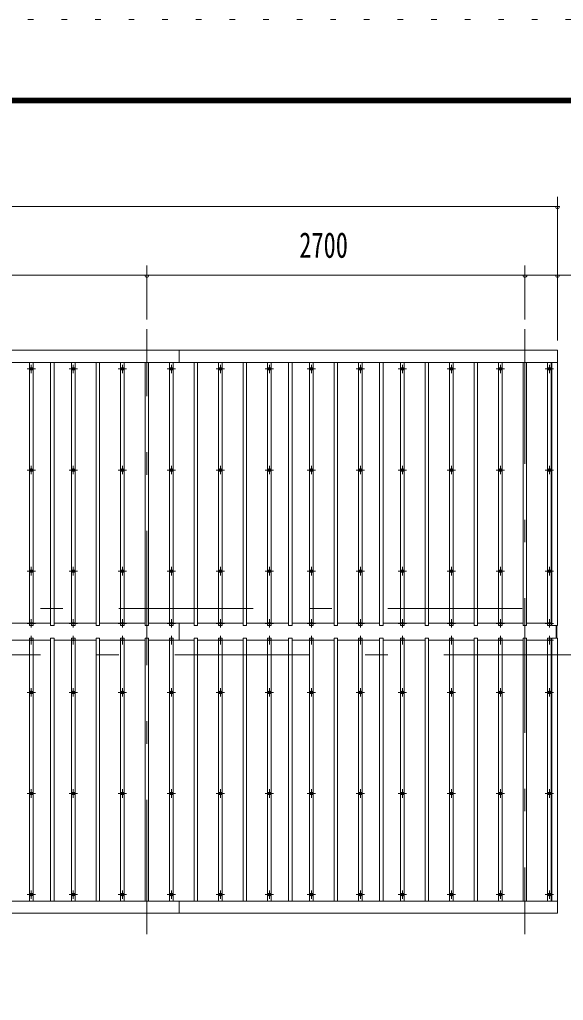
# Model space of a CAD drawing. Units: millimetres, scale not verified. Extents: x -31547 to 31550, y -14700 to 14700.
# Drawn here: x -489 to 3394, y 7701 to 14700 of the extents above; entities that cross this region are included whole.
import ezdxf
from ezdxf.enums import TextEntityAlignment as Align

# ---------------------------------------------------------------- set-up
doc = ezdxf.new("R2010")
doc.units = ezdxf.units.MM
doc.header["$LTSCALE"] = 80
doc.linetypes.add('USER3', pattern=[24, 12, -5, 2, -5])
doc.linetypes.add('USER4', pattern=[3, 0.5, -2.5])
for name, color, linetype, lineweight in [('0-2_1-07BOLD', 7, 'Continuous', 18), ('0-3_1-27CENTER', 3, 'USER3', 18), ('0-4_1-47THIN', 4, 'Continuous', 18), ('0-5_1-57DIM', 3, 'Continuous', 18), ('0-C_F-F1PAPER', 5, 'Continuous', 18), ('0-D_F-E_J_ADD', 5, 'USER4', 18)]:
    doc.layers.add(name, color=color, linetype=linetype, lineweight=lineweight)
doc.styles.add('ＭＳ ゴシック', font='')
doc.styles.get('ＭＳ ゴシック').set_extended_font_data('MS Gothic')

msp = doc.modelspace()

# ---------------------------------------------------------------- linework, layer by layer
at = {"layer": '0-2_1-07BOLD'}
for p, q in [((649.41, 12340.54), (649.41, 12253.1)), ((3352.4, 12253.1), (-7313.6, 12253.1)), ((649.41, 10392.03), (649.41, 10271.05)), ((3342.41, 10286.06), (3342.41, 10377.02)), ((3347.4, 10377.02), (3347.4, 10286.06)), ((-7313.6, 8409.98), (3352.4, 8409.98)), ((649.41, 8409.98), (649.41, 8322.54))]:
    msp.add_line(p, q, dxfattribs=at)
for points in [[(-7313.6, 10377.02), (-7313.6, 12340.54), (3352.4, 12340.54), (3352.4, 10377.02), (3312.4, 10377.02), (3312.4, 12253.1)], [(3312.4, 8409.98), (3312.4, 10286.06), (3352.4, 10286.06), (3352.4, 8322.54), (-7313.6, 8322.54)]]:
    msp.add_lwpolyline(points, dxfattribs=at)
for centre in [(-405.59, 12207.36), (-105.59, 12207.36), (244.41, 12207.36), (594.4, 12207.36), (944.41, 12207.36), (1294.41, 12207.36), (1594.41, 12207.36), (1944.4, 12207.36), (2244.41, 12207.36), (2594.41, 12207.36), (2944.41, 12207.36), (3294.41, 12207.36), (-405.59, 11485.7), (-105.59, 11485.7), (244.41, 11485.7), (594.4, 11485.7), (944.41, 11485.7), (1294.41, 11485.7), (1594.41, 11485.7), (1944.4, 11485.7), (2244.41, 11485.7), (2594.41, 11485.7), (2944.41, 11485.7), (3294.41, 11485.7), (-405.59, 10764.04), (-105.59, 10764.04), (244.41, 10764.04), (594.4, 10764.04), (944.41, 10764.04), (1294.41, 10764.04), (1594.41, 10764.04), (1944.4, 10764.04), (2244.41, 10764.04), (2594.41, 10764.04), (2944.41, 10764.04), (3294.41, 10764.04), (-405.59, 9899.04), (-105.59, 9899.04), (244.41, 9899.04), (594.4, 9899.04), (944.41, 9899.04), (1294.41, 9899.04), (1594.41, 9899.04), (1944.4, 9899.04), (2244.41, 9899.04), (2594.41, 9899.04), (2944.41, 9899.04), (3294.41, 9899.04), (-405.59, 9177.38), (-105.59, 9177.38), (244.41, 9177.38), (594.4, 9177.38), (944.41, 9177.38), (1294.41, 9177.38), (1594.41, 9177.38), (1944.4, 9177.38), (2244.41, 9177.38), (2594.41, 9177.38), (2944.41, 9177.38), (3294.41, 9177.38), (-405.59, 8455.72), (-105.59, 8455.72), (244.41, 8455.72), (594.4, 8455.72), (944.41, 8455.72), (1294.41, 8455.72), (1594.41, 8455.72), (1944.4, 8455.72), (2244.41, 8455.72), (2594.41, 8455.72), (2944.41, 8455.72), (3294.41, 8455.72)]:
    msp.add_circle(centre, 10, dxfattribs=at)
for centre, start, end in [((-405.59, 10380.99), 46.3961, 133.6039), ((-405.59, 10401.99), 226.39838, 313.60162), ((-105.59, 10380.99), 46.3961, 133.6039), ((-105.59, 10401.99), 226.39838, 313.60162), ((244.41, 10380.99), 46.3961, 133.6039), ((244.41, 10401.99), 226.39838, 313.60162), ((594.4, 10380.99), 46.3961, 133.6039), ((594.4, 10401.99), 226.39838, 313.60162), ((944.41, 10380.99), 46.3961, 133.6039), ((944.41, 10401.99), 226.39838, 313.60162), ((1294.41, 10380.99), 46.3961, 133.6039), ((1294.41, 10401.99), 226.39838, 313.60162), ((1594.41, 10380.99), 46.3961, 133.6039), ((1594.41, 10401.99), 226.39838, 313.60162), ((1944.4, 10380.99), 46.3961, 133.6039), ((1944.4, 10401.99), 226.39838, 313.60162), ((2244.41, 10380.99), 46.3961, 133.6039), ((2244.41, 10401.99), 226.39838, 313.60162), ((2594.41, 10380.99), 46.3961, 133.6039), ((2594.41, 10401.99), 226.39838, 313.60162), ((2944.41, 10380.99), 46.3961, 133.6039), ((2944.41, 10401.99), 226.39838, 313.60162), ((3294.41, 10380.99), 46.3961, 133.6039), ((3294.41, 10401.99), 226.39838, 313.60162), ((-405.59, 10261.09), 46.39838, 133.60162), ((-405.59, 10282.09), 226.3961, 313.6039), ((-105.59, 10261.09), 46.39838, 133.60162), ((-105.59, 10282.09), 226.3961, 313.6039), ((244.41, 10261.09), 46.39838, 133.60162), ((244.41, 10282.09), 226.3961, 313.6039), ((594.4, 10261.09), 46.39838, 133.60162), ((594.4, 10282.09), 226.3961, 313.6039), ((944.41, 10261.09), 46.39838, 133.60162), ((944.41, 10282.09), 226.3961, 313.6039), ((1294.41, 10261.09), 46.39838, 133.60162), ((1294.41, 10282.09), 226.3961, 313.6039), ((1594.41, 10261.09), 46.39838, 133.60162), ((1594.41, 10282.09), 226.3961, 313.6039), ((1944.4, 10261.09), 46.39838, 133.60162), ((1944.4, 10282.09), 226.3961, 313.6039), ((2244.41, 10261.09), 46.39838, 133.60162), ((2244.41, 10282.09), 226.3961, 313.6039), ((2594.41, 10261.09), 46.39838, 133.60162), ((2594.41, 10282.09), 226.3961, 313.6039), ((2944.41, 10261.09), 46.39838, 133.60162), ((2944.41, 10282.09), 226.3961, 313.6039), ((3294.41, 10261.09), 46.39838, 133.60162), ((3294.41, 10282.09), 226.3961, 313.6039)]:
    msp.add_arc(centre, 14.5, start, end, dxfattribs=at)
at = {"layer": '0-3_1-27CENTER'}
for p, q in [((419.41, 8172.54), (419.41, 12490.54)), ((3119.41, 12490.54), (3119.41, 8172.54)), ((-435.6, 12207.36), (-375.59, 12207.36)), ((-405.59, 12177.37), (-405.59, 12237.37)), ((-135.59, 12207.36), (-75.59, 12207.36)), ((-105.59, 12177.37), (-105.59, 12237.37)), ((214.4, 12207.36), (274.41, 12207.36)), ((244.41, 12177.37), (244.41, 12237.37)), ((564.41, 12207.36), (624.41, 12207.36)), ((594.4, 12237.37), (594.4, 12177.37)), ((914.41, 12207.36), (974.41, 12207.36)), ((944.41, 12177.37), (944.41, 12237.37)), ((1264.41, 12207.36), (1324.4, 12207.36)), ((1294.41, 12177.37), (1294.41, 12237.37)), ((1564.41, 12207.36), (1624.41, 12207.36)), ((1594.41, 12237.37), (1594.41, 12177.37)), ((1914.41, 12207.36), (1974.41, 12207.36)), ((1944.4, 12177.37), (1944.4, 12237.37)), ((2214.41, 12207.36), (2274.4, 12207.36)), ((2244.41, 12177.37), (2244.41, 12237.37)), ((2564.41, 12207.36), (2624.41, 12207.36)), ((2594.41, 12237.37), (2594.41, 12177.37)), ((2914.41, 12207.36), (2974.41, 12207.36)), ((2944.41, 12177.37), (2944.41, 12237.37)), ((3264.41, 12207.36), (3324.41, 12207.36)), ((3294.41, 12177.37), (3294.41, 12237.37)), ((-375.59, 11485.7), (-435.6, 11485.7)), ((-405.59, 11515.7), (-405.59, 11455.7)), ((-75.59, 11485.7), (-135.59, 11485.7)), ((-105.59, 11455.7), (-105.59, 11515.7)), ((274.41, 11485.7), (214.4, 11485.7)), ((244.41, 11515.7), (244.41, 11455.7)), ((624.41, 11485.7), (564.41, 11485.7)), ((594.4, 11515.7), (594.4, 11455.7)), ((974.41, 11485.7), (914.41, 11485.7)), ((944.41, 11515.7), (944.41, 11455.7)), ((1324.4, 11485.7), (1264.41, 11485.7)), ((1294.41, 11455.7), (1294.41, 11515.7)), ((1624.41, 11485.7), (1564.41, 11485.7)), ((1594.41, 11515.7), (1594.41, 11455.7)), ((1914.41, 11485.7), (1974.41, 11485.7)), ((1944.4, 11455.7), (1944.4, 11515.7)), ((2274.4, 11485.7), (2214.41, 11485.7)), ((2244.41, 11515.7), (2244.41, 11455.7)), ((2564.41, 11485.7), (2624.41, 11485.7)), ((2594.41, 11455.7), (2594.41, 11515.7)), ((2974.41, 11485.7), (2914.41, 11485.7)), ((2944.41, 11515.7), (2944.41, 11455.7)), ((3324.41, 11485.7), (3264.41, 11485.7)), ((3294.41, 11455.7), (3294.41, 11515.7)), ((-405.59, 10734.04), (-405.59, 10794.04)), ((-105.59, 10734.04), (-105.59, 10794.04)), ((244.41, 10734.04), (244.41, 10794.04)), ((594.4, 10794.04), (594.4, 10734.04)), ((944.41, 10734.04), (944.41, 10794.04)), ((1294.41, 10734.04), (1294.41, 10794.04)), ((1594.41, 10734.04), (1594.41, 10794.04)), ((1944.4, 10734.04), (1944.4, 10794.04)), ((2244.41, 10794.04), (2244.41, 10734.04)), ((2594.41, 10734.04), (2594.41, 10794.04)), ((2944.41, 10794.04), (2944.41, 10734.04)), ((3294.41, 10734.04), (3294.41, 10794.04)), ((-375.59, 10764.04), (-435.6, 10764.04)), ((-75.59, 10764.04), (-135.59, 10764.04)), ((274.41, 10764.04), (214.4, 10764.04)), ((624.41, 10764.04), (564.41, 10764.04)), ((974.41, 10764.04), (914.41, 10764.04)), ((1324.4, 10764.04), (1264.41, 10764.04)), ((1624.41, 10764.04), (1564.41, 10764.04)), ((1974.41, 10764.04), (1914.41, 10764.04)), ((2274.4, 10764.04), (2214.41, 10764.04)), ((2624.41, 10764.04), (2564.41, 10764.04)), ((2974.41, 10764.04), (2914.41, 10764.04)), ((3324.41, 10764.04), (3264.41, 10764.04)), ((-7460.59, 10496.54), (3499.41, 10496.54)), ((-435.6, 10391.49), (-375.59, 10391.49)), ((-405.59, 10361.5), (-405.59, 10421.49)), ((-75.59, 10391.49), (-135.59, 10391.49)), ((-105.59, 10361.5), (-105.59, 10421.49)), ((214.4, 10391.49), (274.41, 10391.49)), ((244.41, 10361.5), (244.41, 10421.49)), ((564.41, 10391.49), (624.41, 10391.49)), ((594.4, 10361.5), (594.4, 10421.49)), ((914.41, 10391.49), (974.41, 10391.49)), ((944.41, 10361.5), (944.41, 10421.49)), ((1324.4, 10391.49), (1264.41, 10391.49)), ((1294.41, 10361.5), (1294.41, 10421.49)), ((1564.41, 10391.49), (1624.41, 10391.49)), ((1594.41, 10361.5), (1594.41, 10421.49)), ((1914.41, 10391.49), (1974.41, 10391.49)), ((1944.4, 10361.5), (1944.4, 10421.49)), ((2214.41, 10391.49), (2274.4, 10391.49)), ((2244.41, 10361.5), (2244.41, 10421.49)), ((2564.41, 10391.49), (2624.41, 10391.49)), ((2594.41, 10361.5), (2594.41, 10421.49)), ((2914.41, 10391.49), (2974.41, 10391.49)), ((2944.41, 10361.5), (2944.41, 10421.49)), ((3324.41, 10391.49), (3264.41, 10391.49)), ((3294.41, 10361.5), (3294.41, 10421.49)), ((-405.59, 10301.59), (-405.59, 10241.59)), ((-105.59, 10241.59), (-105.59, 10301.59)), ((244.41, 10301.59), (244.41, 10241.59)), ((594.4, 10241.59), (594.4, 10301.59)), ((944.41, 10301.59), (944.41, 10241.59)), ((1294.41, 10241.59), (1294.41, 10301.59)), ((1594.41, 10301.59), (1594.41, 10241.59)), ((1944.4, 10241.59), (1944.4, 10301.59)), ((2244.41, 10301.59), (2244.41, 10241.59)), ((2594.41, 10241.59), (2594.41, 10301.59)), ((2944.41, 10301.59), (2944.41, 10241.59)), ((3294.41, 10241.59), (3294.41, 10301.59)), ((-375.59, 10271.59), (-435.6, 10271.59)), ((-135.59, 10271.59), (-75.59, 10271.59)), ((214.4, 10271.59), (274.41, 10271.59)), ((564.41, 10271.59), (624.41, 10271.59)), ((914.41, 10271.59), (974.41, 10271.59)), ((1264.41, 10271.59), (1324.4, 10271.59)), ((1564.41, 10271.59), (1624.41, 10271.59)), ((1914.41, 10271.59), (1974.41, 10271.59)), ((2274.4, 10271.59), (2214.41, 10271.59)), ((2564.41, 10271.59), (2624.41, 10271.59)), ((2914.41, 10271.59), (2974.41, 10271.59)), ((3264.41, 10271.59), (3324.41, 10271.59)), ((3499.41, 10166.54), (-7460.59, 10166.54)), ((-435.6, 9899.04), (-375.59, 9899.04)), ((-405.59, 9929.04), (-405.59, 9869.04)), ((-135.59, 9899.04), (-75.59, 9899.04)), ((-105.59, 9929.04), (-105.59, 9869.04)), ((214.4, 9899.04), (274.41, 9899.04)), ((244.41, 9929.04), (244.41, 9869.04)), ((564.41, 9899.04), (624.41, 9899.04)), ((594.4, 9869.04), (594.4, 9929.04)), ((914.41, 9899.04), (974.41, 9899.04)), ((944.41, 9929.04), (944.41, 9869.04)), ((1264.41, 9899.04), (1324.4, 9899.04)), ((1294.41, 9929.04), (1294.41, 9869.04)), ((1564.41, 9899.04), (1624.41, 9899.04)), ((1594.41, 9929.04), (1594.41, 9869.04)), ((1914.41, 9899.04), (1974.41, 9899.04)), ((1944.4, 9869.04), (1944.4, 9929.04)), ((2214.41, 9899.04), (2274.4, 9899.04)), ((2244.41, 9929.04), (2244.41, 9869.04)), ((2564.41, 9899.04), (2624.41, 9899.04)), ((2594.41, 9929.04), (2594.41, 9869.04)), ((2914.41, 9899.04), (2974.41, 9899.04)), ((2944.41, 9869.04), (2944.41, 9929.04)), ((3264.41, 9899.04), (3324.41, 9899.04)), ((3294.41, 9929.04), (3294.41, 9869.04)), ((-375.59, 9177.38), (-435.6, 9177.38)), ((-405.59, 9147.38), (-405.59, 9207.38)), ((-75.59, 9177.38), (-135.59, 9177.38)), ((-105.59, 9207.38), (-105.59, 9147.38)), ((274.41, 9177.38), (214.4, 9177.38)), ((244.41, 9147.38), (244.41, 9207.38)), ((624.41, 9177.38), (564.41, 9177.38)), ((594.4, 9147.38), (594.4, 9207.38)), ((974.41, 9177.38), (914.41, 9177.38)), ((944.41, 9147.38), (944.41, 9207.38)), ((1324.4, 9177.38), (1264.41, 9177.38)), ((1294.41, 9207.38), (1294.41, 9147.38)), ((1624.41, 9177.38), (1564.41, 9177.38)), ((1594.41, 9147.38), (1594.41, 9207.38)), ((1914.41, 9177.38), (1974.41, 9177.38)), ((1944.4, 9207.38), (1944.4, 9147.38)), ((2274.4, 9177.38), (2214.41, 9177.38)), ((2244.41, 9147.38), (2244.41, 9207.38)), ((2564.41, 9177.38), (2624.41, 9177.38)), ((2594.41, 9207.38), (2594.41, 9147.38)), ((2974.41, 9177.38), (2914.41, 9177.38)), ((2944.41, 9147.38), (2944.41, 9207.38)), ((3324.41, 9177.38), (3264.41, 9177.38)), ((3294.41, 9147.38), (3294.41, 9207.38)), ((-405.59, 8485.72), (-405.59, 8425.72)), ((-105.59, 8485.72), (-105.59, 8425.72)), ((244.41, 8485.72), (244.41, 8425.72)), ((594.4, 8485.72), (594.4, 8425.72)), ((944.41, 8425.72), (944.41, 8485.72)), ((1294.41, 8485.72), (1294.41, 8425.72)), ((1594.41, 8425.72), (1594.41, 8485.72)), ((1944.4, 8485.72), (1944.4, 8425.72)), ((2244.41, 8425.72), (2244.41, 8485.72)), ((2594.41, 8485.72), (2594.41, 8425.72)), ((2944.41, 8485.72), (2944.41, 8425.72)), ((3294.41, 8485.72), (3294.41, 8425.72)), ((-375.59, 8455.72), (-435.6, 8455.72)), ((-75.59, 8455.72), (-135.59, 8455.72)), ((274.41, 8455.72), (214.4, 8455.72)), ((624.41, 8455.72), (564.41, 8455.72)), ((914.41, 8455.72), (974.41, 8455.72)), ((1324.4, 8455.72), (1264.41, 8455.72)), ((1564.41, 8455.72), (1624.41, 8455.72)), ((1974.41, 8455.72), (1914.41, 8455.72)), ((2274.4, 8455.72), (2214.41, 8455.72)), ((2624.41, 8455.72), (2564.41, 8455.72)), ((2974.41, 8455.72), (2914.41, 8455.72)), ((3324.41, 8455.72), (3264.41, 8455.72))]:
    msp.add_line(p, q, dxfattribs=at)
at = {"layer": '0-4_1-47THIN'}
for p, q in [((-393.09, 10377.02), (-393.09, 12253.1)), ((-243.09, 10377.02), (-243.09, 12253.1)), ((-93.09, 12253.1), (-93.09, 10377.02)), ((81.91, 10377.02), (81.91, 12253.1)), ((256.91, 10377.02), (256.91, 12253.1)), ((431.9, 12253.1), (431.9, 10377.02)), ((606.91, 12253.1), (606.91, 10377.02)), ((781.91, 12253.1), (781.91, 10377.02)), ((956.91, 12253.1), (956.91, 10377.02)), ((1131.91, 12253.1), (1131.91, 10377.02)), ((1306.91, 10377.02), (1306.91, 12253.1)), ((1456.91, 12253.1), (1456.91, 10377.02)), ((1606.91, 10377.02), (1606.91, 12253.1)), ((1781.91, 10377.02), (1781.91, 12253.1)), ((1956.91, 10377.02), (1956.91, 12253.1)), ((2106.91, 12253.1), (2106.91, 10377.02)), ((2256.91, 12253.1), (2256.91, 10377.02)), ((2431.91, 12253.1), (2431.91, 10377.02)), ((2606.91, 12253.1), (2606.91, 10377.02)), ((2781.91, 12253.1), (2781.91, 10377.02)), ((2956.91, 10377.02), (2956.91, 12253.1)), ((3131.91, 12253.1), (3131.91, 10377.02)), ((3306.91, 12253.1), (3306.91, 10377.02)), ((-418.09, 10392.03), (-543.09, 10392.03)), ((-268.09, 10392.03), (-393.09, 10392.03)), ((-118.09, 10392.03), (-243.09, 10392.03)), ((56.9, 10392.03), (-93.09, 10392.03)), ((231.91, 10392.03), (81.91, 10392.03)), ((406.91, 10392.03), (256.91, 10392.03)), ((581.91, 10392.03), (431.9, 10392.03)), ((756.91, 10392.03), (606.91, 10392.03)), ((931.91, 10392.03), (781.91, 10392.03)), ((1106.9, 10392.03), (956.91, 10392.03)), ((1281.91, 10392.03), (1131.91, 10392.03)), ((1431.91, 10392.03), (1306.91, 10392.03)), ((1581.91, 10392.03), (1456.91, 10392.03)), ((1756.91, 10392.03), (1606.91, 10392.03)), ((1931.91, 10392.03), (1781.91, 10392.03)), ((2081.91, 10392.03), (1956.91, 10392.03)), ((2231.91, 10392.03), (2106.91, 10392.03)), ((2406.91, 10392.03), (2256.91, 10392.03)), ((2581.91, 10392.03), (2431.91, 10392.03)), ((2756.91, 10392.03), (2606.91, 10392.03)), ((2931.91, 10392.03), (2781.91, 10392.03)), ((3106.91, 10392.03), (2956.91, 10392.03)), ((3281.91, 10392.03), (3131.91, 10392.03)), ((3306.91, 10392.03), (3312.4, 10392.03)), ((-543.09, 10271.05), (-418.09, 10271.05)), ((-393.09, 10271.05), (-268.09, 10271.05)), ((-243.09, 10271.05), (-118.09, 10271.05)), ((-93.09, 10271.05), (56.9, 10271.05)), ((81.91, 10271.05), (231.91, 10271.05)), ((256.91, 10271.05), (406.91, 10271.05)), ((431.9, 10271.05), (581.91, 10271.05)), ((606.91, 10271.05), (756.91, 10271.05)), ((781.91, 10271.05), (931.91, 10271.05)), ((956.91, 10271.05), (1106.9, 10271.05)), ((1131.91, 10271.05), (1281.91, 10271.05)), ((1306.91, 10271.05), (1431.91, 10271.05)), ((1456.91, 10271.05), (1581.91, 10271.05)), ((1606.91, 10271.05), (1756.91, 10271.05)), ((1781.91, 10271.05), (1931.91, 10271.05)), ((1956.91, 10271.05), (2081.91, 10271.05)), ((2106.91, 10271.05), (2231.91, 10271.05)), ((2256.91, 10271.05), (2406.91, 10271.05)), ((2431.91, 10271.05), (2581.91, 10271.05)), ((2606.91, 10271.05), (2756.91, 10271.05)), ((2781.91, 10271.05), (2931.91, 10271.05)), ((2956.91, 10271.05), (3106.91, 10271.05)), ((3131.91, 10271.05), (3281.91, 10271.05)), ((3306.91, 10271.05), (3312.4, 10271.05))]:
    msp.add_line(p, q, dxfattribs=at)
for points in [[(-418.09, 12253.1), (-418.09, 10377.02), (-393.09, 10377.02)], [(-268.09, 12253.1), (-268.09, 10377.02), (-243.09, 10377.02)], [(-93.09, 10377.02), (-118.09, 10377.02), (-118.09, 12253.1)], [(56.9, 12253.1), (56.9, 10377.02), (81.91, 10377.02)], [(231.91, 12253.1), (231.91, 10377.02), (256.91, 10377.02)], [(431.9, 10377.02), (406.91, 10377.02), (406.91, 12253.1)], [(606.91, 10377.02), (581.91, 10377.02), (581.91, 12253.1)], [(781.91, 10377.02), (756.91, 10377.02), (756.91, 12253.1)], [(956.91, 10377.02), (931.91, 10377.02), (931.91, 12253.1)], [(1131.91, 10377.02), (1106.9, 10377.02), (1106.9, 12253.1)], [(1281.91, 12253.1), (1281.91, 10377.02), (1306.91, 10377.02)], [(1456.91, 10377.02), (1431.91, 10377.02), (1431.91, 12253.1)], [(1581.91, 12253.1), (1581.91, 10377.02), (1606.91, 10377.02)], [(1756.91, 12253.1), (1756.91, 10377.02), (1781.91, 10377.02)], [(1931.91, 12253.1), (1931.91, 10377.02), (1956.91, 10377.02)], [(2106.91, 10377.02), (2081.91, 10377.02), (2081.91, 12253.1)], [(2256.91, 10377.02), (2231.91, 10377.02), (2231.91, 12253.1)], [(2431.91, 10377.02), (2406.91, 10377.02), (2406.91, 12253.1)], [(2606.91, 10377.02), (2581.91, 10377.02), (2581.91, 12253.1)], [(2781.91, 10377.02), (2756.91, 10377.02), (2756.91, 12253.1)], [(2931.91, 12253.1), (2931.91, 10377.02), (2956.91, 10377.02)], [(3131.91, 10377.02), (3106.91, 10377.02), (3106.91, 12253.1)], [(3306.91, 10377.02), (3281.91, 10377.02), (3281.91, 12253.1)], [(-393.09, 8409.98), (-393.09, 10286.06), (-418.09, 10286.06), (-418.09, 8409.98)], [(-243.09, 8409.98), (-243.09, 10286.06), (-268.09, 10286.06), (-268.09, 8409.98)], [(-93.09, 8409.98), (-93.09, 10286.06), (-118.09, 10286.06), (-118.09, 8409.98)], [(81.91, 8409.98), (81.91, 10286.06), (56.9, 10286.06), (56.9, 8409.98)], [(256.91, 8409.98), (256.91, 10286.06), (231.91, 10286.06), (231.91, 8409.98)], [(431.9, 8409.98), (431.9, 10286.06), (406.91, 10286.06), (406.91, 8409.98)], [(606.91, 8409.98), (606.91, 10286.06), (581.91, 10286.06), (581.91, 8409.98)], [(781.91, 8409.98), (781.91, 10286.06), (756.91, 10286.06), (756.91, 8409.98)], [(956.91, 8409.98), (956.91, 10286.06), (931.91, 10286.06), (931.91, 8409.98)], [(1131.91, 8409.98), (1131.91, 10286.06), (1106.9, 10286.06), (1106.9, 8409.98)], [(1306.91, 8409.98), (1306.91, 10286.06), (1281.91, 10286.06), (1281.91, 8409.98)], [(1456.91, 8409.98), (1456.91, 10286.06), (1431.91, 10286.06), (1431.91, 8409.98)], [(1606.91, 8409.98), (1606.91, 10286.06), (1581.91, 10286.06), (1581.91, 8409.98)], [(1781.91, 8409.98), (1781.91, 10286.06), (1756.91, 10286.06), (1756.91, 8409.98)], [(1956.91, 8409.98), (1956.91, 10286.06), (1931.91, 10286.06), (1931.91, 8409.98)], [(2106.91, 8409.98), (2106.91, 10286.06), (2081.91, 10286.06), (2081.91, 8409.98)], [(2256.91, 8409.98), (2256.91, 10286.06), (2231.91, 10286.06), (2231.91, 8409.98)], [(2431.91, 8409.98), (2431.91, 10286.06), (2406.91, 10286.06), (2406.91, 8409.98)], [(2606.91, 8409.98), (2606.91, 10286.06), (2581.91, 10286.06), (2581.91, 8409.98)], [(2781.91, 8409.98), (2781.91, 10286.06), (2756.91, 10286.06), (2756.91, 8409.98)], [(2956.91, 8409.98), (2956.91, 10286.06), (2931.91, 10286.06), (2931.91, 8409.98)], [(3131.91, 8409.98), (3131.91, 10286.06), (3106.91, 10286.06), (3106.91, 8409.98)], [(3281.91, 8409.98), (3281.91, 10286.06), (3306.91, 10286.06), (3306.91, 8409.98)]]:
    msp.add_lwpolyline(points, dxfattribs=at)
at = {"layer": '0-5_1-57DIM'}
for p, q in [((3352.4, 12410.54), (3352.4, 13435.54)), ((-7313.6, 13365.54), (3352.4, 13365.54)), ((3366.4, 13365.54), (3338.4, 13365.54)), ((419.41, 12560.54), (419.41, 12945.53)), ((3119.41, 12945.53), (3119.41, 12560.54)), ((-1830.59, 12875.53), (419.41, 12875.53)), ((433.41, 12875.53), (405.41, 12875.53)), ((419.41, 12875.53), (3119.41, 12875.53)), ((3133.41, 12875.53), (3105.41, 12875.53)), ((3119.41, 12875.53), (3352.4, 12875.53)), ((3366.4, 12875.53), (3338.4, 12875.53)), ((3352.4, 12875.53), (3901.9, 12875.53))]:
    msp.add_line(p, q, dxfattribs=at)
for centre in [(3352.4, 13365.54), (419.41, 12875.53), (3119.41, 12875.53), (3352.4, 12875.53)]:
    msp.add_arc(centre, 14, 180, 0, dxfattribs=at)
at = {"layer": '0-C_F-F1PAPER'}
for points in [[(30849.95, -14000), (30849.95, 14140), (-9330.05, 14140), (-9330.05, -14000)], [(30846.45, -13996.5), (30846.45, 14136.5), (-9326.55, 14136.5), (-9326.55, -13996.5)], [(30842.95, -13993), (-9323.05, -13993), (-9323.05, 14133), (30842.95, 14133)], [(30839.45, -13989.5), (30839.45, 14129.5), (-9319.55, 14129.5), (-9319.55, -13989.5)], [(30835.95, -13986), (-9316.05, -13986), (-9316.05, 14126), (30835.95, 14126)], [(30832.45, -13982.5), (30832.45, 14122.5), (-9312.55, 14122.5), (-9312.55, -13982.5)], [(30828.95, -13979), (-9309.05, -13979), (-9309.05, 14119), (30828.95, 14119)], [(30825.45, -13975.5), (30825.45, 14115.5), (-9305.55, 14115.5), (-9305.55, -13975.5)], [(30821.95, -13972), (30821.95, 14112), (-9302.05, 14112), (-9302.05, -13972)], [(30818.45, -13968.5), (30818.45, 14108.5), (-9298.55, 14108.5), (-9298.55, -13968.5)], [(30814.95, -13965), (-9295.05, -13965), (-9295.05, 14105), (30814.95, 14105)]]:
    msp.add_lwpolyline(points, close=True, dxfattribs=at)
at = {"layer": '0-D_F-E_J_ADD'}
msp.add_lwpolyline([(31549.95, -14700), (-10030.05, -14700), (-10030.05, 14700), (31549.95, 14700)], close=True, dxfattribs=at)

# ---------------------------------------------------------------- texts
at = {"layer": '0-5_1-57DIM', "color": 7, "style": 'ＭＳ ゴシック', "width": 0.7}
msp.add_text('2700', height=182.3, dxfattribs=at).set_placement((1508.17, 12945.53), align=Align.BOTTOM_LEFT)

doc.saveas('drawing.dxf')
